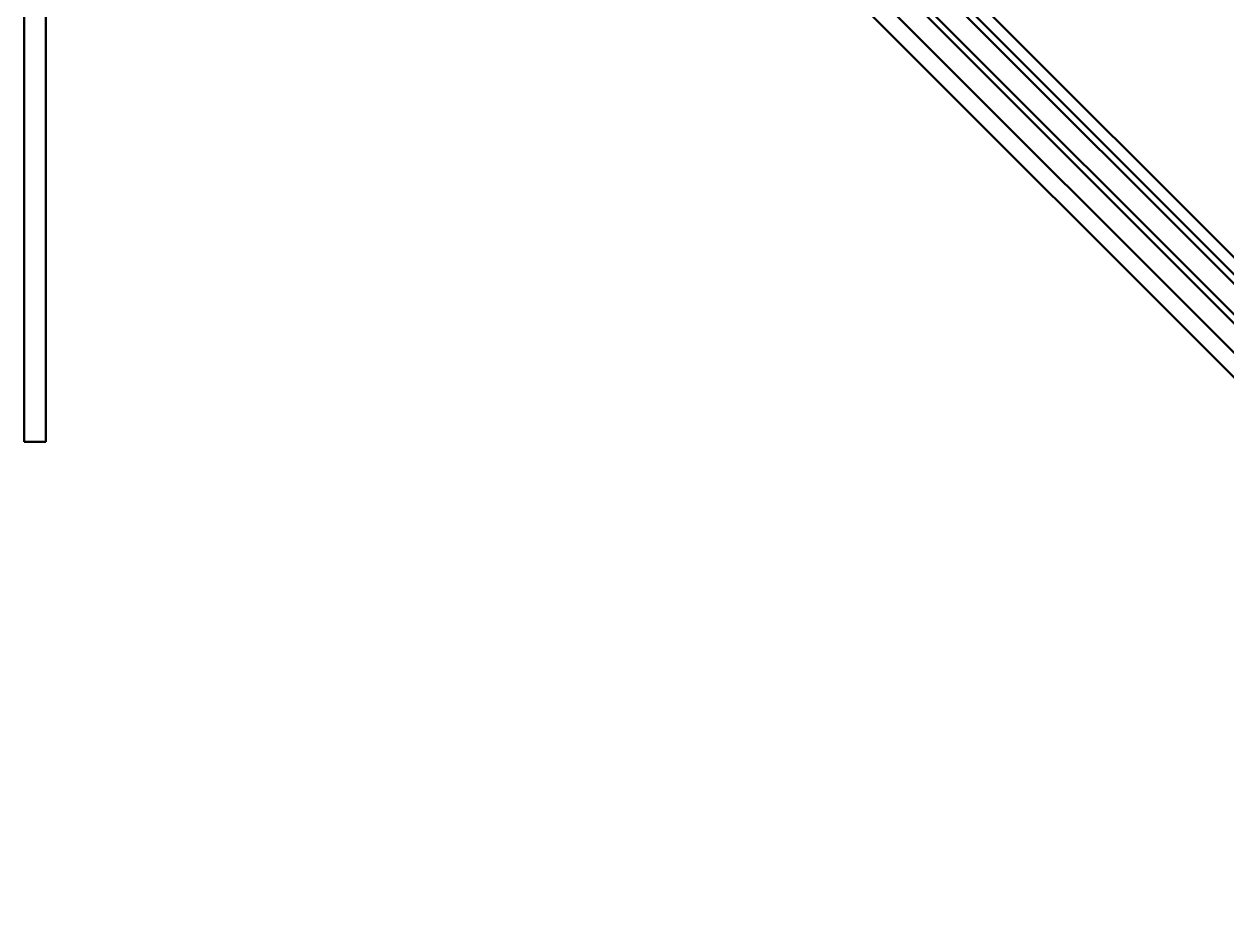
# Model space of a CAD drawing. Header units: millimetres. Extents: x -108050 to 96605, y 58136 to 140997.
# Drawn here: x 23567 to 34606, y 70488 to 78588 of the extents above; entities that cross this region are included whole.
import ezdxf

# ---------------------------------------------------------------- set-up
doc = ezdxf.new("R2010")
doc.units = ezdxf.units.MM
doc.layers.add('P-PIPE', color=3, linetype='Continuous', lineweight=50)

msp = doc.modelspace()

# ---------------------------------------------------------------- linework, layer by layer
at = {"layer": 'P-PIPE'}
for p, q in [((23567, 83385), (23567, 74756)), ((23767, 74756), (23767, 83385)), ((27610, 83352), (38663, 72299)), ((38663, 72454), (27687, 83430)), ((38663, 72213), (27735, 83141)), ((27593, 83000), (38762, 71832)), ((38819, 71694), (27675, 82838)), ((39894, 70347), (27713, 82528)), ((27600, 82415), (39781, 70234))]:
    msp.add_line(p, q, dxfattribs=at)
for start_param, end_param in [(3.141593, 4.712389), (4.712389, 6.283185)]:
    msp.add_ellipse((23667, 74756), major_axis=(100, 0), ratio=0.004991, start_param=start_param, end_param=end_param, dxfattribs=at)

doc.saveas('drawing.dxf')
